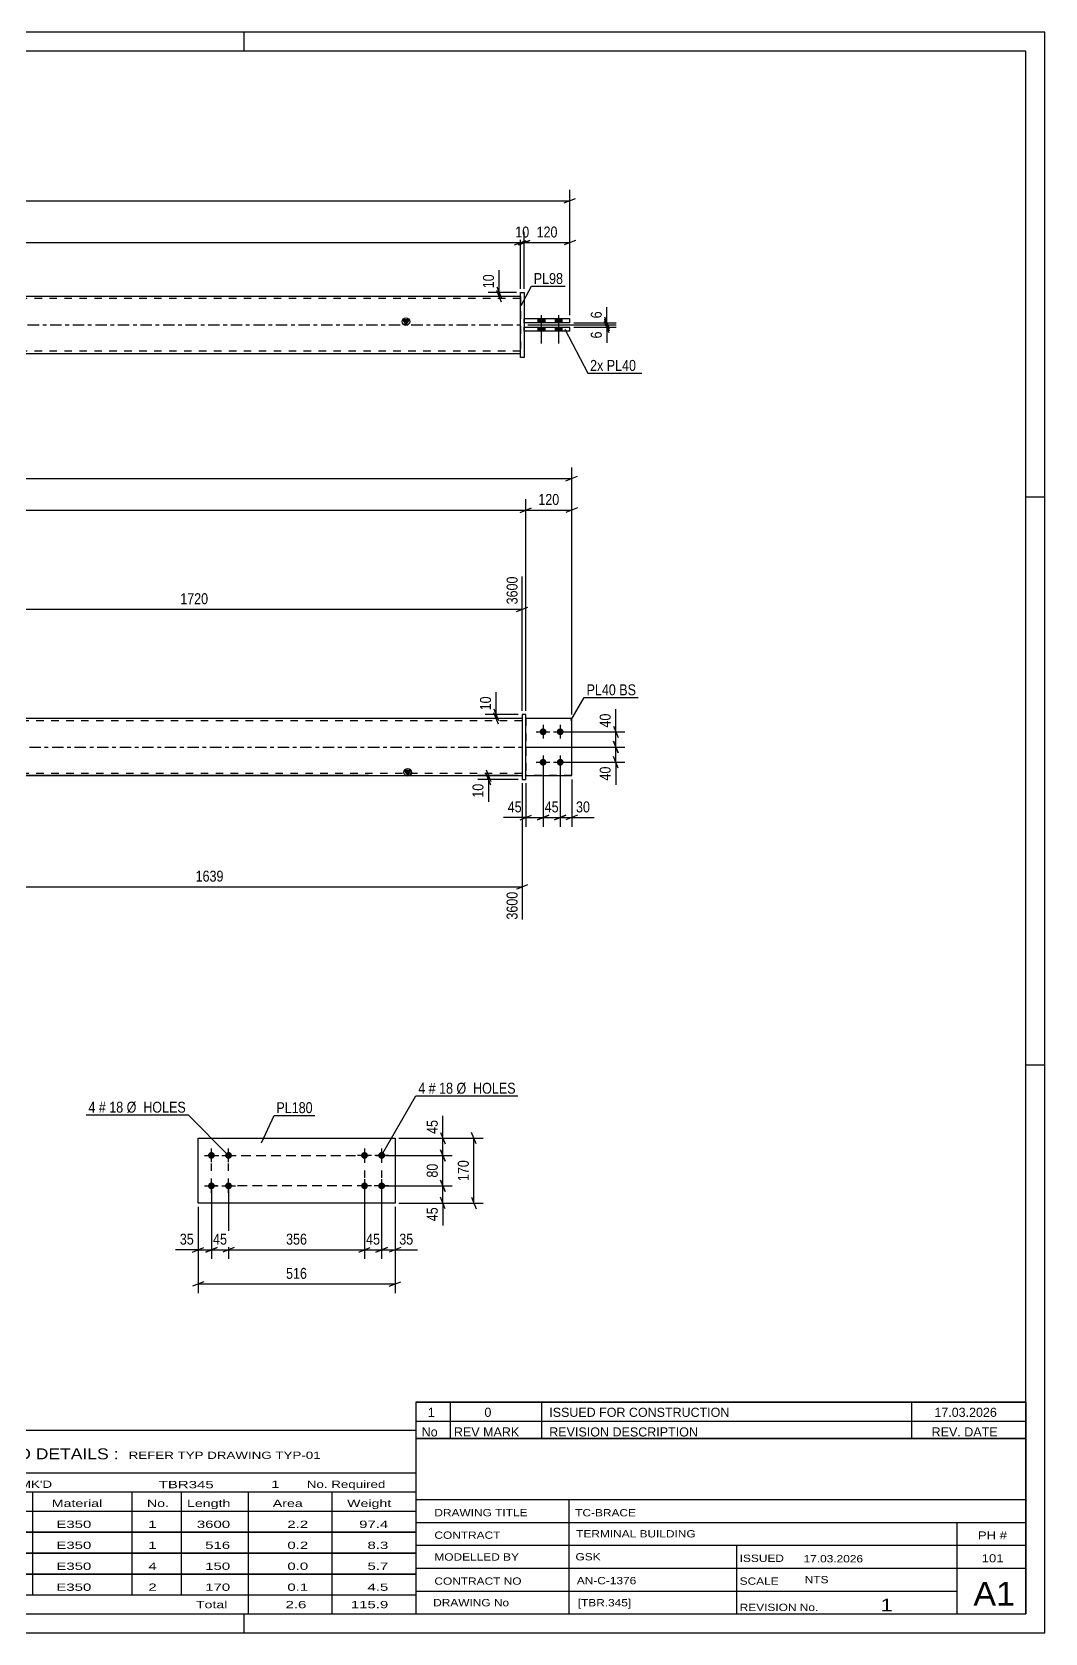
# Model space of a CAD drawing. Header units: millimetres. Extents: x 0 to 594, y 0 to 420.
# Drawn here: x 328.4 to 594, y 0 to 420 of the extents above; entities that cross this region are included whole.
import ezdxf

# ---------------------------------------------------------------- set-up
doc = ezdxf.new("R2010")
doc.units = ezdxf.units.MM
doc.linetypes.add('DXK_LINE_DOT2', pattern=[3.9198, 1.9599, -1.9599])
doc.linetypes.add('DXK_LINE_DOT3', pattern=[5.9187, 2.979, -0.9799, 0.9799, -0.9799])
doc.styles.add('Arial Narrow', font='ARIALN.TTF', dxfattribs={"height": 0.2})

# ---------------------------------------------------------------- blocks, each defined once
blk = doc.blocks.new('Unknown-580611975-1130')
at = {"color": 5, "linetype": 'Continuous'}
for p, q in [((594, 420), (0, 420)), ((384, 415), (384, 420)), ((594, 0), (594, 420)), ((589, 415), (5, 415)), ((589, 5), (589, 415)), ((594, 298), (589, 298)), ((594, 149), (589, 149)), ((5, 5), (589, 5)), ((384, 0), (384, 5)), ((0, 0), (594, 0))]:
    blk.add_line(p, q, dxfattribs=at)
blk = doc.blocks.new('Part-580611975-3546 - 3545')
at = {"color": 2, "linetype": 'Continuous'}
for p, q in [((371.9, 129.79), (423.55, 129.79)), ((371.9, 112.79), (371.9, 129.79)), ((423.55, 129.79), (423.55, 112.79)), ((423.55, 112.79), (371.9, 112.79))]:
    blk.add_line(p, q, dxfattribs=at)
blk = doc.blocks.new('Bolt-580611975-3547 - 3545')
at = {"linetype": 'Continuous'}
for points in [[(415.55, 124.39, -1), (415.55, 126.19, -1)], [(420.05, 124.39, -1), (420.05, 126.19, -1)], [(415.55, 116.39, -1), (415.55, 118.19, -1)], [(420.05, 116.39, -1), (420.05, 118.19, -1)]]:
    blk.add_hatch(color=1, dxfattribs=at).paths.add_polyline_path(points)
at = {"color": 1, "linetype": 'Continuous'}
for p, q in [((415.55, 127.09), (415.55, 123.49)), ((420.05, 127.09), (420.05, 123.49)), ((417.35, 125.29), (413.75, 125.29)), ((421.85, 125.29), (418.25, 125.29)), ((415.55, 119.09), (415.55, 115.49)), ((420.05, 119.09), (420.05, 115.49)), ((417.35, 117.29), (413.75, 117.29)), ((421.85, 117.29), (418.25, 117.29))]:
    blk.add_line(p, q, dxfattribs=at)
blk = doc.blocks.new('Bolt-580611975-3548 - 3545')
at = {"linetype": 'Continuous'}
for points in [[(375.4, 126.19, -1), (375.4, 124.39, -1)], [(379.9, 126.19, -1), (379.9, 124.39, -1)], [(375.4, 118.19, -1), (375.4, 116.39, -1)], [(379.9, 118.19, -1), (379.9, 116.39, -1)]]:
    blk.add_hatch(color=1, dxfattribs=at).paths.add_polyline_path(points)
at = {"color": 1, "linetype": 'Continuous'}
for p, q in [((375.4, 123.49), (375.4, 127.09)), ((379.9, 123.49), (379.9, 127.09)), ((373.6, 125.29), (377.2, 125.29)), ((378.1, 125.29), (381.7, 125.29)), ((375.4, 115.49), (375.4, 119.09)), ((379.9, 115.49), (379.9, 119.09)), ((373.6, 117.29), (377.2, 117.29)), ((378.1, 117.29), (381.7, 117.29))]:
    blk.add_line(p, q, dxfattribs=at)
blk = doc.blocks.new('Part-580611975-1695 - 1673')
at = {"color": 2, "linetype": 'Continuous'}
for p, q in [((469.88, 239.92), (457.88, 239.92)), ((469.88, 224.92), (469.88, 239.92)), ((457.88, 224.92), (469.88, 224.92))]:
    blk.add_line(p, q, dxfattribs=at)
at = {"color": 7, "linetype": 'DXK_LINE_DOT2'}
blk.add_line((457.88, 239.92), (457.88, 224.92), dxfattribs=at)
blk = doc.blocks.new('Part-580611975-1700 - 1673')
at = {"linetype": 'Continuous'}
blk.add_hatch(color=2, dxfattribs=at).paths.add_polyline_path([(426.88, 224.92), (426.08, 226.32), (427.68, 226.32)])
at = {"color": 2, "linetype": 'Continuous'}
for p, q in [((456.88, 239.92), (96.85, 239.92)), ((96.85, 224.92), (456.88, 224.92)), ((426.88, 224.92), (426.08, 226.32)), ((426.08, 226.32), (427.68, 226.32)), ((427.68, 226.32), (426.88, 224.92))]:
    blk.add_line(p, q, dxfattribs=at)
at = {"color": 7, "linetype": 'DXK_LINE_DOT2'}
for p, q in [((96.85, 239.92), (96.85, 224.92)), ((265.48, 239.92), (265.48, 239.32)), ((285.3, 239.92), (285.3, 239.32)), ((456.88, 239.92), (456.88, 224.92)), ((456.88, 239.32), (96.85, 239.32)), ((456.88, 225.52), (96.85, 225.52)), ((273.23, 224.92), (273.23, 225.52)), ((293.05, 224.92), (293.05, 225.52))]:
    blk.add_line(p, q, dxfattribs=at)
at = {"color": 7, "linetype": 'DXK_LINE_DOT3'}
blk.add_line((96.85, 232.42), (456.88, 232.42), dxfattribs=at)
at = {"color": 2, "linetype": 'Continuous'}
blk.add_circle((426.88, 225.82), 1, dxfattribs=at)
blk = doc.blocks.new('Part-580611975-1685 - 1673')
at = {"color": 2, "linetype": 'Continuous'}
for p, q in [((457.88, 240.92), (456.88, 240.92)), ((456.88, 240.92), (456.88, 223.92)), ((457.88, 223.92), (457.88, 240.92)), ((456.88, 223.92), (457.88, 223.92))]:
    blk.add_line(p, q, dxfattribs=at)
blk = doc.blocks.new('Part-580611975-1690 - 1673')
at = {"color": 7, "linetype": 'DXK_LINE_DOT2'}
for p, q in [((469.88, 239.92), (457.88, 239.92)), ((457.88, 224.92), (457.88, 239.92)), ((469.88, 224.92), (469.88, 239.92)), ((469.88, 224.92), (457.88, 224.92))]:
    blk.add_line(p, q, dxfattribs=at)
blk = doc.blocks.new('Bolt-580611975-1710 - 1673')
at = {"linetype": 'Continuous'}
for points in [[(462.38, 237.32, -1), (462.38, 235.52, -1)], [(466.88, 237.32, -1), (466.88, 235.52, -1)], [(462.38, 229.32, -1), (462.38, 227.52, -1)], [(466.88, 229.32, -1), (466.88, 227.52, -1)]]:
    blk.add_hatch(color=1, dxfattribs=at).paths.add_polyline_path(points)
at = {"color": 1, "linetype": 'Continuous'}
for p, q in [((460.58, 236.42), (464.18, 236.42)), ((462.38, 238.22), (462.38, 234.62)), ((465.08, 236.42), (468.68, 236.42)), ((466.88, 238.22), (466.88, 234.62)), ((460.58, 228.42), (464.18, 228.42)), ((462.38, 230.22), (462.38, 226.62)), ((465.08, 228.42), (468.68, 228.42)), ((466.88, 230.22), (466.88, 226.62))]:
    blk.add_line(p, q, dxfattribs=at)
blk = doc.blocks.new('Bolt-580611975-1371 - 1367')
at = {"linetype": 'Continuous'}
for points in [[(462.82, 344.75), (461.02, 344.75), (461.02, 343.75), (462.82, 343.75)], [(462.82, 344.75), (461.02, 344.75), (461.02, 343.75), (462.82, 343.75)], [(467.32, 344.75), (465.52, 344.75), (465.52, 343.75), (467.32, 343.75)], [(467.32, 344.75), (465.52, 344.75), (465.52, 343.75), (467.32, 343.75)], [(462.82, 342.55), (461.02, 342.55), (461.02, 341.55), (462.82, 341.55)], [(462.82, 342.55), (461.02, 342.55), (461.02, 341.55), (462.82, 341.55)], [(467.32, 342.55), (465.52, 342.55), (465.52, 341.55), (467.32, 341.55)], [(467.32, 342.55), (465.52, 342.55), (465.52, 341.55), (467.32, 341.55)]]:
    blk.add_hatch(color=1, dxfattribs=at).paths.add_polyline_path(points)
at = {"color": 1, "linetype": 'Continuous'}
for p, q in [((461.02, 344.75), (461.02, 343.75)), ((461.02, 344.75), (461.02, 343.75)), ((461.92, 345.75), (461.92, 338.25)), ((461.92, 345.75), (461.92, 338.25)), ((462.82, 344.75), (462.82, 343.75)), ((462.82, 344.75), (462.82, 343.75)), ((465.52, 344.75), (465.52, 343.75)), ((465.52, 344.75), (465.52, 343.75)), ((466.42, 345.75), (466.42, 338.25)), ((466.42, 345.75), (466.42, 338.25)), ((467.32, 344.75), (467.32, 343.75)), ((467.32, 344.75), (467.32, 343.75)), ((461.02, 342.55), (461.02, 341.55)), ((461.02, 342.55), (461.02, 341.55)), ((462.82, 342.55), (462.82, 341.55)), ((462.82, 342.55), (462.82, 341.55)), ((465.52, 342.55), (465.52, 341.55)), ((465.52, 342.55), (465.52, 341.55)), ((467.32, 342.55), (467.32, 341.55)), ((467.32, 342.55), (467.32, 341.55))]:
    blk.add_line(p, q, dxfattribs=at)
blk = doc.blocks.new('Part-580611975-1456 - 1367')
at = {"linetype": 'Continuous'}
blk.add_hatch(color=2, dxfattribs=at).paths.add_polyline_path([(426.42, 343.15), (425.62, 344.55), (427.22, 344.55)])
at = {"color": 2, "linetype": 'Continuous'}
for p, q in [((456.42, 350.65), (96.38, 350.65)), ((426.42, 343.15), (425.62, 344.55)), ((425.62, 344.55), (427.22, 344.55)), ((427.22, 344.55), (426.42, 343.15)), ((265.01, 343.85), (265.01, 343.75)), ((265.01, 343.85), (284.84, 343.85)), ((265.01, 342.45), (265.01, 342.55)), ((284.84, 342.45), (265.01, 342.45)), ((272.76, 343.75), (272.76, 343.85)), ((272.76, 342.45), (272.76, 342.55)), ((284.84, 343.85), (284.84, 342.45)), ((96.38, 335.65), (456.42, 335.65))]:
    blk.add_line(p, q, dxfattribs=at)
at = {"color": 7, "linetype": 'DXK_LINE_DOT2'}
for p, q in [((96.38, 350.65), (96.38, 335.65)), ((456.42, 350.05), (96.38, 350.05)), ((456.42, 350.65), (456.42, 335.65)), ((265.01, 343.75), (265.01, 342.45)), ((272.76, 343.85), (272.76, 342.55)), ((284.84, 343.85), (292.59, 343.85)), ((292.59, 342.45), (284.84, 342.45)), ((292.59, 343.85), (292.59, 342.45)), ((456.42, 336.25), (96.38, 336.25))]:
    blk.add_line(p, q, dxfattribs=at)
at = {"color": 7, "linetype": 'DXK_LINE_DOT3'}
blk.add_line((96.38, 343.15), (456.42, 343.15), dxfattribs=at)
at = {"color": 2, "linetype": 'Continuous'}
blk.add_circle((426.42, 344.05), 1, dxfattribs=at)
blk = doc.blocks.new('Part-580611975-1461 - 1367')
at = {"color": 2, "linetype": 'Continuous'}
for p, q in [((457.42, 342.55), (469.42, 342.55)), ((469.42, 341.55), (457.42, 341.55)), ((469.42, 341.55), (469.42, 342.55))]:
    blk.add_line(p, q, dxfattribs=at)
at = {"color": 7, "linetype": 'DXK_LINE_DOT2'}
blk.add_line((457.42, 341.55), (457.42, 342.55), dxfattribs=at)
blk = doc.blocks.new('Part-580611975-1433 - 1367')
at = {"color": 2, "linetype": 'Continuous'}
for p, q in [((456.42, 334.65), (456.42, 351.65)), ((456.42, 351.65), (457.42, 351.65)), ((457.42, 351.65), (457.42, 334.65)), ((457.42, 334.65), (456.42, 334.65))]:
    blk.add_line(p, q, dxfattribs=at)
blk = doc.blocks.new('Part-580611975-1466 - 1367')
at = {"color": 2, "linetype": 'Continuous'}
for p, q in [((469.42, 344.75), (457.42, 344.75)), ((469.42, 343.75), (469.42, 344.75)), ((469.42, 343.75), (457.42, 343.75))]:
    blk.add_line(p, q, dxfattribs=at)
at = {"color": 7, "linetype": 'DXK_LINE_DOT2'}
blk.add_line((457.42, 343.75), (457.42, 344.75), dxfattribs=at)
blk = doc.blocks.new('Rectangle-580611975-3718 - 3545')
at = {"color": 1, "linetype": 'DXK_LINE_DOT2'}
blk.add_lwpolyline([(375.4, 125.29), (420.05, 125.29), (420.05, 117.29), (375.4, 117.29), (375.4, 125.29)], close=True, dxfattribs=at)
blk = doc.blocks.new('Rectangle-580611975-3728 - 3545')
at = {"color": 1, "linetype": 'DXK_LINE_DOT2'}
blk.add_lwpolyline([(379.9, 125.29), (415.55, 125.29), (415.55, 117.29), (379.9, 117.29), (379.9, 125.29)], close=True, dxfattribs=at)
blk = doc.blocks.new('StraightDimension-580611975-3553 - 3545')
at = {"color": 7, "linetype": 'Continuous'}
for p, q in [((415.55, 116.29), (415.55, 98.14)), ((420.05, 116.29), (420.05, 98.14)), ((414.05, 99.94), (417.05, 101.14)), ((421.55, 101.14), (418.55, 99.94)), ((415.55, 100.54), (420.05, 100.54))]:
    blk.add_line(p, q, dxfattribs=at)
at = {"color": 0}
blk.add_wipeout([(420.23, 101.29), (420.23, 105.49), (415.37, 105.49), (415.37, 101.29)], dxfattribs=at)
at = {"color": 3, "style": 'Arial Narrow'}
blk.add_text('45', height=2.863, dxfattribs=at).set_placement((415.97, 101.89))
blk = doc.blocks.new('StraightDimension-580611975-3552 - 3545')
at = {"color": 7, "linetype": 'Continuous'}
for p, q in [((420.05, 116.29), (420.05, 98.14)), ((423.55, 111.79), (423.55, 98.14)), ((418.55, 99.94), (421.55, 101.14)), ((425.05, 101.14), (422.05, 99.94)), ((420.05, 100.54), (423.55, 100.54))]:
    blk.add_line(p, q, dxfattribs=at)
at = {"color": 0}
blk.add_wipeout([(428.93, 101.29), (428.93, 105.49), (424.07, 105.49), (424.07, 101.29)], dxfattribs=at)
at = {"color": 7, "linetype": 'Continuous'}
blk.add_line((423.55, 100.54), (429.46, 100.54), dxfattribs=at)
blk.add_line((423.55, 100.54), (429.46, 100.54), dxfattribs=at)
at = {"color": 3, "style": 'Arial Narrow'}
blk.add_text('35', height=2.863, dxfattribs=at).set_placement((424.67, 101.89))
blk = doc.blocks.new('StraightDimension-580611975-3554 - 3545')
at = {"color": 7, "linetype": 'Continuous'}
for p, q in [((379.9, 116.29), (379.9, 98.14)), ((415.55, 116.29), (415.55, 98.14)), ((381.4, 101.14), (378.4, 99.94)), ((414.05, 99.94), (417.05, 101.14)), ((379.9, 100.54), (415.55, 100.54))]:
    blk.add_line(p, q, dxfattribs=at)
at = {"color": 0}
blk.add_wipeout([(401.07, 101.29), (401.07, 105.49), (394.38, 105.49), (394.38, 101.29)], dxfattribs=at)
at = {"color": 3, "style": 'Arial Narrow'}
blk.add_text('356', height=2.863, dxfattribs=at).set_placement((394.98, 101.89))
blk = doc.blocks.new('StraightDimension-580611975-3694 - 3545')
at = {"color": 7, "linetype": 'Continuous'}
for p, q in [((435.5, 131.29), (436.7, 128.29)), ((424.55, 129.79), (438.5, 129.79)), ((436.7, 123.79), (435.5, 126.79)), ((436.1, 125.29), (436.1, 129.79)), ((421.05, 125.29), (438.5, 125.29))]:
    blk.add_line(p, q, dxfattribs=at)
at = {"color": 0}
blk.add_wipeout([(435.35, 135.17), (431.15, 135.17), (431.15, 130.32), (435.35, 130.32)], dxfattribs=at)
at = {"color": 7, "linetype": 'Continuous'}
blk.add_line((436.1, 129.79), (436.1, 135.7), dxfattribs=at)
blk.add_line((436.1, 129.79), (436.1, 135.7), dxfattribs=at)
at = {"color": 3, "style": 'Arial Narrow'}
blk.add_text('45', height=2.863, rotation=90.0002, dxfattribs=at).set_placement((434.75, 130.92))
blk = doc.blocks.new('StraightDimension-580611975-3555 - 3545')
at = {"color": 7, "linetype": 'Continuous'}
for p, q in [((375.4, 116.29), (375.4, 98.14)), ((379.9, 116.29), (379.9, 98.14)), ((373.9, 99.94), (376.9, 101.14)), ((381.4, 101.14), (378.4, 99.94)), ((375.4, 100.54), (379.9, 100.54))]:
    blk.add_line(p, q, dxfattribs=at)
at = {"color": 0}
blk.add_wipeout([(380.08, 101.29), (380.08, 105.49), (375.23, 105.49), (375.23, 101.29)], dxfattribs=at)
at = {"color": 3, "style": 'Arial Narrow'}
blk.add_text('45', height=2.863, dxfattribs=at).set_placement((375.83, 101.89))
blk = doc.blocks.new('StraightDimension-580611975-3556 - 3545')
at = {"color": 7, "linetype": 'Continuous'}
for p, q in [((375.4, 116.29), (375.4, 98.14)), ((371.9, 111.79), (371.9, 98.14)), ((370.4, 99.94), (373.4, 101.14)), ((376.9, 101.14), (373.9, 99.94)), ((371.9, 100.54), (375.4, 100.54))]:
    blk.add_line(p, q, dxfattribs=at)
at = {"color": 0}
blk.add_wipeout([(371.38, 101.29), (371.38, 105.49), (366.52, 105.49), (366.52, 101.29)], dxfattribs=at)
at = {"color": 7, "linetype": 'Continuous'}
blk.add_line((371.9, 100.54), (366, 100.54), dxfattribs=at)
blk.add_line((371.9, 100.54), (366, 100.54), dxfattribs=at)
at = {"color": 3, "style": 'Arial Narrow'}
blk.add_text('35', height=2.863, dxfattribs=at).set_placement((367.12, 101.89))
blk = doc.blocks.new('StraightDimension-580611975-3572 - 3545')
at = {"color": 7, "linetype": 'Continuous'}
for p, q in [((371.9, 111.79), (371.9, 89.16)), ((423.55, 111.79), (423.55, 89.16)), ((373.4, 92.16), (370.4, 90.96)), ((371.9, 91.56), (423.55, 91.56)), ((422.05, 90.96), (425.05, 92.16))]:
    blk.add_line(p, q, dxfattribs=at)
at = {"color": 0}
blk.add_wipeout([(401.07, 92.31), (401.07, 96.51), (394.38, 96.51), (394.38, 92.31)], dxfattribs=at)
at = {"color": 3, "style": 'Arial Narrow'}
blk.add_text('516', height=2.863, dxfattribs=at).set_placement((394.98, 92.91))
blk = doc.blocks.new('StraightDimension-580611975-3592 - 3545')
at = {"color": 7, "linetype": 'Continuous'}
for p, q in [((444.84, 128.29), (443.64, 131.29)), ((424.55, 129.79), (446.64, 129.79)), ((444.24, 112.79), (444.24, 129.79)), ((443.64, 114.29), (444.84, 111.29)), ((424.55, 112.79), (446.64, 112.79))]:
    blk.add_line(p, q, dxfattribs=at)
at = {"color": 0}
blk.add_wipeout([(443.49, 124.64), (439.29, 124.64), (439.29, 117.95), (443.49, 117.95)], dxfattribs=at)
at = {"color": 3, "style": 'Arial Narrow'}
blk.add_text('170', height=2.863, rotation=90.0002, dxfattribs=at).set_placement((442.89, 118.55))
blk = doc.blocks.new('StraightDimension-580611975-3695 - 3545')
at = {"color": 7, "linetype": 'Continuous'}
for p, q in [((435.5, 126.79), (436.7, 123.79)), ((421.05, 125.29), (438.5, 125.29)), ((436.1, 117.29), (436.1, 125.29)), ((436.7, 115.79), (435.5, 118.79)), ((421.05, 117.29), (438.5, 117.29))]:
    blk.add_line(p, q, dxfattribs=at)
at = {"color": 0}
blk.add_wipeout([(435.35, 123.72), (431.15, 123.72), (431.15, 118.87), (435.35, 118.87)], dxfattribs=at)
at = {"color": 3, "style": 'Arial Narrow'}
blk.add_text('80', height=2.863, rotation=90.0002, dxfattribs=at).set_placement((434.75, 119.47))
blk = doc.blocks.new('StraightDimension-580611975-3696 - 3545')
at = {"color": 7, "linetype": 'Continuous'}
for p, q in [((435.5, 118.79), (436.7, 115.79)), ((421.05, 117.29), (438.5, 117.29)), ((436.7, 111.29), (435.5, 114.29)), ((436.1, 112.79), (436.1, 117.29)), ((424.55, 112.79), (438.5, 112.79))]:
    blk.add_line(p, q, dxfattribs=at)
at = {"color": 0}
blk.add_wipeout([(435.35, 112.27), (431.15, 112.27), (431.15, 107.41), (435.35, 107.41)], dxfattribs=at)
at = {"color": 7, "linetype": 'Continuous'}
blk.add_line((436.1, 112.79), (436.1, 106.89), dxfattribs=at)
blk.add_line((436.1, 112.79), (436.1, 106.89), dxfattribs=at)
at = {"color": 3, "style": 'Arial Narrow'}
blk.add_text('45', height=2.863, rotation=90.0002, dxfattribs=at).set_placement((434.75, 108.01))
blk = doc.blocks.new('StraightDimension-580611975-1936 - 1673')
at = {"color": 7, "linetype": 'Continuous'}
for p, q in [((455.88, 224.92), (445.23, 224.92)), ((455.88, 223.92), (445.23, 223.92)), ((447.48, 226.42), (448.68, 223.42)), ((448.68, 222.42), (447.48, 225.42)), ((448.08, 223.92), (448.08, 224.92))]:
    blk.add_line(p, q, dxfattribs=at)
at = {"color": 0}
blk.add_wipeout([(447.33, 223.39), (443.13, 223.39), (443.13, 218.54), (447.33, 218.54)], dxfattribs=at)
at = {"color": 7, "linetype": 'Continuous'}
blk.add_line((448.08, 223.92), (448.08, 218.01), dxfattribs=at)
blk.add_line((448.08, 223.92), (448.08, 218.01), dxfattribs=at)
at = {"color": 3, "style": 'Arial Narrow'}
blk.add_text('10', height=2.863, rotation=90.0002, dxfattribs=at).set_placement((446.73, 219.14))
blk = doc.blocks.new('StraightDimension-580611975-1955 - 1673')
at = {"color": 7, "linetype": 'Continuous'}
for p, q in [((462.38, 227.42), (462.38, 211.53)), ((466.88, 227.42), (466.88, 211.53)), ((460.88, 213.33), (463.88, 214.53)), ((468.38, 214.53), (465.38, 213.33)), ((462.38, 213.93), (466.88, 213.93))]:
    blk.add_line(p, q, dxfattribs=at)
at = {"color": 0}
blk.add_wipeout([(467.06, 214.68), (467.06, 218.88), (462.2, 218.88), (462.2, 214.68)], dxfattribs=at)
at = {"color": 3, "style": 'Arial Narrow'}
blk.add_text('45', height=2.863, dxfattribs=at).set_placement((462.8, 215.28))
blk = doc.blocks.new('StraightDimension-580611975-2017 - 1673')
at = {"color": 7, "linetype": 'Continuous'}
for p, q in [((457.88, 232.42), (483.84, 232.42)), ((480.84, 233.92), (482.04, 230.92)), ((481.44, 228.42), (481.44, 232.42)), ((467.88, 228.42), (483.84, 228.42)), ((482.04, 226.92), (480.84, 229.92))]:
    blk.add_line(p, q, dxfattribs=at)
at = {"color": 0}
blk.add_wipeout([(480.69, 227.89), (476.49, 227.89), (476.49, 223.04), (480.69, 223.04)], dxfattribs=at)
at = {"color": 7, "linetype": 'Continuous'}
blk.add_line((481.44, 228.42), (481.44, 222.51), dxfattribs=at)
blk.add_line((481.44, 228.42), (481.44, 222.51), dxfattribs=at)
at = {"color": 3, "style": 'Arial Narrow'}
blk.add_text('40', height=2.863, rotation=90.0002, dxfattribs=at).set_placement((480.09, 223.64))
blk = doc.blocks.new('StraightDimension-580611975-2031 - 1673')
at = {"color": 7, "linetype": 'Continuous'}
for p, q in [((455.88, 240.92), (447.21, 240.92)), ((455.88, 239.92), (447.21, 239.92)), ((449.46, 242.42), (450.66, 239.42)), ((450.66, 238.42), (449.46, 241.42)), ((450.06, 239.92), (450.06, 240.92))]:
    blk.add_line(p, q, dxfattribs=at)
at = {"color": 0}
blk.add_wipeout([(449.31, 246.3), (445.11, 246.3), (445.11, 241.44), (449.31, 241.44)], dxfattribs=at)
at = {"color": 7, "linetype": 'Continuous'}
blk.add_line((450.06, 240.92), (450.06, 246.82), dxfattribs=at)
blk.add_line((450.06, 240.92), (450.06, 246.82), dxfattribs=at)
at = {"color": 3, "style": 'Arial Narrow'}
blk.add_text('10', height=2.863, rotation=90.0002, dxfattribs=at).set_placement((448.71, 242.04))
blk = doc.blocks.new('StraightDimension-580611975-1760 - 1673')
at = {"color": 7, "linetype": 'Continuous'}
for p, q in [((284.88, 240.92), (284.88, 281.66)), ((456.88, 241.92), (456.88, 277.16)), ((286.38, 269.15), (283.38, 267.95)), ((455.38, 267.95), (458.38, 269.15)), ((284.88, 268.55), (456.88, 268.55))]:
    blk.add_line(p, q, dxfattribs=at)
at = {"color": 0, "linetype": 'Continuous'}
blk.add_wipeout([(456.28, 277.76), (452.08, 277.76), (452.08, 269.25), (456.28, 269.25)], dxfattribs=at)
at = {"color": 0}
blk.add_wipeout([(375.14, 269.3), (375.14, 273.5), (366.63, 273.5), (366.63, 269.3)], dxfattribs=at)
at = {"color": 3, "linetype": 'Continuous', "style": 'Arial Narrow'}
blk.add_text('3600', height=2.863, rotation=90.0002, dxfattribs=at).set_placement((455.68, 269.85))
at = {"color": 3, "style": 'Arial Narrow'}
blk.add_text('1720', height=2.863, dxfattribs=at).set_placement((367.23, 269.9))
blk = doc.blocks.new('StraightDimension-580611975-2050 - 1673')
at = {"color": 7, "linetype": 'Continuous'}
for p, q in [((97.35, 295.19), (94.35, 293.99)), ((95.85, 241.92), (95.85, 297.44)), ((95.85, 294.59), (457.88, 294.59)), ((456.38, 293.99), (459.38, 295.19)), ((457.88, 241.92), (457.88, 297.44))]:
    blk.add_line(p, q, dxfattribs=at)
at = {"color": 0}
blk.add_wipeout([(281.12, 295.34), (281.12, 299.54), (272.61, 299.54), (272.61, 295.34)], dxfattribs=at)
at = {"color": 3, "style": 'Arial Narrow'}
blk.add_text('3620', height=2.863, dxfattribs=at).set_placement((273.21, 295.94))
blk = doc.blocks.new('StraightDimension-580611975-2040 - 1673')
at = {"color": 7, "linetype": 'Continuous'}
for p, q in [((456.38, 293.99), (459.38, 295.19)), ((457.88, 241.92), (457.88, 297.44)), ((457.88, 294.59), (469.88, 294.59)), ((471.38, 295.19), (468.38, 293.99)), ((469.88, 240.92), (469.88, 297.44))]:
    blk.add_line(p, q, dxfattribs=at)
at = {"color": 0}
blk.add_wipeout([(467.23, 295.34), (467.23, 299.54), (460.54, 299.54), (460.54, 295.34)], dxfattribs=at)
at = {"color": 3, "style": 'Arial Narrow'}
blk.add_text('120', height=2.863, dxfattribs=at).set_placement((461.14, 295.94))
blk = doc.blocks.new('StraightDimension-580611975-1945 - 1673')
at = {"color": 7, "linetype": 'Continuous'}
for p, q in [((462.38, 227.42), (462.38, 211.53)), ((457.88, 222.92), (457.88, 211.53)), ((456.38, 213.33), (459.38, 214.53)), ((463.88, 214.53), (460.88, 213.33)), ((457.88, 213.93), (462.38, 213.93))]:
    blk.add_line(p, q, dxfattribs=at)
at = {"color": 0}
blk.add_wipeout([(457.36, 214.68), (457.36, 218.88), (452.5, 218.88), (452.5, 214.68)], dxfattribs=at)
at = {"color": 7, "linetype": 'Continuous'}
blk.add_line((457.88, 213.93), (451.98, 213.93), dxfattribs=at)
blk.add_line((457.88, 213.93), (451.98, 213.93), dxfattribs=at)
at = {"color": 3, "style": 'Arial Narrow'}
blk.add_text('45', height=2.863, dxfattribs=at).set_placement((453.1, 215.28))
blk = doc.blocks.new('StraightDimension-580611975-1746 - 1673')
at = {"color": 7, "linetype": 'Continuous'}
for p, q in [((85.35, 303.49), (82.35, 302.29)), ((83.85, 240.92), (83.85, 305.74)), ((83.85, 302.89), (469.88, 302.89)), ((468.38, 302.29), (471.38, 303.49)), ((469.88, 240.92), (469.88, 305.74))]:
    blk.add_line(p, q, dxfattribs=at)
at = {"color": 0}
blk.add_wipeout([(281.12, 303.64), (281.12, 307.84), (272.61, 307.84), (272.61, 303.64)], dxfattribs=at)
at = {"color": 3, "style": 'Arial Narrow'}
blk.add_text('3860', height=2.863, dxfattribs=at).set_placement((273.21, 304.24))
blk = doc.blocks.new('StraightDimension-580611975-1838 - 1673')
at = {"color": 7, "linetype": 'Continuous'}
for p, q in [((292.95, 223.92), (292.95, 187.15)), ((456.88, 222.92), (456.88, 187.15)), ((294.45, 196.37), (291.45, 195.17)), ((292.95, 195.77), (456.88, 195.77)), ((455.38, 195.17), (458.38, 196.37))]:
    blk.add_line(p, q, dxfattribs=at)
at = {"color": 0}
blk.add_wipeout([(379.17, 196.52), (379.17, 200.72), (370.66, 200.72), (370.66, 196.52)], dxfattribs=at)
at = {"color": 0, "linetype": 'Continuous'}
blk.add_wipeout([(456.28, 195.07), (452.08, 195.07), (452.08, 186.55), (456.28, 186.55)], dxfattribs=at)
at = {"color": 3, "style": 'Arial Narrow'}
blk.add_text('1639', height=2.863, dxfattribs=at).set_placement((371.26, 197.12))
at = {"color": 3, "linetype": 'Continuous', "style": 'Arial Narrow'}
blk.add_text('3600', height=2.863, rotation=90.0002, dxfattribs=at).set_placement((455.68, 187.15))
blk = doc.blocks.new('StraightDimension-580611975-1965 - 1673')
at = {"color": 7, "linetype": 'Continuous'}
for p, q in [((466.88, 227.42), (466.88, 211.53)), ((469.88, 223.92), (469.88, 211.53)), ((465.38, 213.33), (468.38, 214.53)), ((471.38, 214.53), (468.38, 213.33)), ((466.88, 213.93), (469.88, 213.93))]:
    blk.add_line(p, q, dxfattribs=at)
at = {"color": 0}
blk.add_wipeout([(475.26, 214.68), (475.26, 218.88), (470.41, 218.88), (470.41, 214.68)], dxfattribs=at)
at = {"color": 7, "linetype": 'Continuous'}
blk.add_line((469.88, 213.93), (475.79, 213.93), dxfattribs=at)
blk.add_line((469.88, 213.93), (475.79, 213.93), dxfattribs=at)
at = {"color": 3, "style": 'Arial Narrow'}
blk.add_text('30', height=2.863, dxfattribs=at).set_placement((471.01, 215.28))
blk = doc.blocks.new('StraightDimension-580611975-1993 - 1673')
at = {"color": 7, "linetype": 'Continuous'}
for p, q in [((416.6, 224.92), (304.48, 224.92)), ((306.73, 226.42), (307.93, 223.42)), ((307.33, 214.65), (307.33, 224.92)), ((294.36, 214.65), (309.73, 214.65)), ((307.93, 213.15), (306.73, 216.15))]:
    blk.add_line(p, q, dxfattribs=at)
at = {"color": 0}
blk.add_wipeout([(306.58, 223.13), (302.38, 223.13), (302.38, 216.44), (306.58, 216.44)], dxfattribs=at)
at = {"color": 3, "style": 'Arial Narrow'}
blk.add_text('103', height=2.863, rotation=90.0002, dxfattribs=at).set_placement((305.98, 217.04))
blk = doc.blocks.new('StraightDimension-580611975-2004 - 1673')
at = {"color": 7, "linetype": 'Continuous'}
for p, q in [((467.88, 236.42), (483.84, 236.42)), ((480.84, 237.92), (482.04, 234.92)), ((481.44, 232.42), (481.44, 236.42)), ((457.88, 232.42), (483.84, 232.42)), ((482.04, 230.92), (480.84, 233.92))]:
    blk.add_line(p, q, dxfattribs=at)
at = {"color": 0}
blk.add_wipeout([(480.69, 241.8), (476.49, 241.8), (476.49, 236.94), (480.69, 236.94)], dxfattribs=at)
at = {"color": 7, "linetype": 'Continuous'}
blk.add_line((481.44, 236.42), (481.44, 242.32), dxfattribs=at)
blk.add_line((481.44, 236.42), (481.44, 242.32), dxfattribs=at)
at = {"color": 3, "style": 'Arial Narrow'}
blk.add_text('40', height=2.863, rotation=90.0002, dxfattribs=at).set_placement((480.09, 237.54))
blk = doc.blocks.new('StraightDimension-580611975-1545 - 1367')
at = {"color": 7, "linetype": 'Continuous'}
for p, q in [((83.38, 345.75), (83.38, 378.6)), ((469.42, 345.75), (469.42, 378.6)), ((84.88, 376.35), (81.88, 375.15)), ((83.38, 375.75), (469.42, 375.75)), ((467.92, 375.15), (470.92, 376.35))]:
    blk.add_line(p, q, dxfattribs=at)
at = {"color": 0}
blk.add_wipeout([(280.66, 376.5), (280.66, 380.7), (272.14, 380.7), (272.14, 376.5)], dxfattribs=at)
at = {"color": 3, "style": 'Arial Narrow'}
blk.add_text('3860', height=2.863, dxfattribs=at).set_placement((272.74, 377.1))
blk = doc.blocks.new('StraightDimension-580611975-1576 - 1367')
at = {"color": 7, "linetype": 'Continuous'}
for p, q in [((96.38, 352.65), (96.38, 367.6)), ((456.42, 352.65), (456.42, 367.6)), ((97.88, 365.35), (94.88, 364.15)), ((96.38, 364.75), (456.42, 364.75)), ((454.92, 364.15), (457.92, 365.35))]:
    blk.add_line(p, q, dxfattribs=at)
at = {"color": 0}
blk.add_wipeout([(280.66, 365.5), (280.66, 369.7), (272.14, 369.7), (272.14, 365.5)], dxfattribs=at)
at = {"color": 3, "style": 'Arial Narrow'}
blk.add_text('3600', height=2.863, dxfattribs=at).set_placement((272.74, 366.1))
blk = doc.blocks.new('StraightDimension-580611975-1586 - 1367')
at = {"color": 7, "linetype": 'Continuous'}
for p, q in [((456.42, 352.65), (456.42, 367.6)), ((457.42, 352.65), (457.42, 367.6)), ((454.92, 364.15), (457.92, 365.35)), ((458.92, 365.35), (455.92, 364.15)), ((456.42, 364.75), (457.42, 364.75))]:
    blk.add_line(p, q, dxfattribs=at)
at = {"color": 0}
blk.add_wipeout([(459.35, 365.5), (459.35, 369.7), (454.49, 369.7), (454.49, 365.5)], dxfattribs=at)
at = {"color": 3, "style": 'Arial Narrow'}
blk.add_text('10', height=2.863, dxfattribs=at).set_placement((455.09, 366.1))
blk = doc.blocks.new('StraightDimension-580611975-1596 - 1367')
at = {"color": 7, "linetype": 'Continuous'}
for p, q in [((457.42, 352.65), (457.42, 367.6)), ((469.42, 345.75), (469.42, 367.6)), ((455.92, 364.15), (458.92, 365.35)), ((457.42, 364.75), (469.42, 364.75)), ((470.92, 365.35), (467.92, 364.15))]:
    blk.add_line(p, q, dxfattribs=at)
at = {"color": 0}
blk.add_wipeout([(466.76, 365.5), (466.76, 369.7), (460.08, 369.7), (460.08, 365.5)], dxfattribs=at)
at = {"color": 3, "style": 'Arial Narrow'}
blk.add_text('120', height=2.863, dxfattribs=at).set_placement((460.68, 366.1))
blk = doc.blocks.new('StraightDimension-580611975-1607 - 1367')
at = {"color": 7, "linetype": 'Continuous'}
for p, q in [((450.24, 353.15), (451.44, 350.15)), ((455.42, 351.65), (447.99, 351.65)), ((455.42, 350.65), (447.99, 350.65)), ((451.44, 349.15), (450.24, 352.15)), ((450.84, 350.65), (450.84, 351.65))]:
    blk.add_line(p, q, dxfattribs=at)
at = {"color": 0}
blk.add_wipeout([(450.09, 357.04), (445.89, 357.04), (445.89, 352.18), (450.09, 352.18)], dxfattribs=at)
at = {"color": 7, "linetype": 'Continuous'}
blk.add_line((450.84, 351.65), (450.84, 357.56), dxfattribs=at)
blk.add_line((450.84, 351.65), (450.84, 357.56), dxfattribs=at)
at = {"color": 3, "style": 'Arial Narrow'}
blk.add_text('10', height=2.863, rotation=90.0002, dxfattribs=at).set_placement((449.49, 352.78))
blk = doc.blocks.new('StraightDimension-580611975-1618 - 1367')
at = {"color": 7, "linetype": 'Continuous'}
for p, q in [((478.51, 344.65), (479.71, 341.65)), ((458.42, 343.15), (481.51, 343.15)), ((470.42, 342.55), (481.51, 342.55)), ((479.71, 341.05), (478.51, 344.05)), ((479.11, 342.55), (479.11, 343.15))]:
    blk.add_line(p, q, dxfattribs=at)
at = {"color": 0}
blk.add_wipeout([(478.36, 342.03), (474.16, 342.03), (474.16, 339), (478.36, 339)], dxfattribs=at)
at = {"color": 7, "linetype": 'Continuous'}
blk.add_line((479.11, 342.55), (479.11, 338.48), dxfattribs=at)
blk.add_line((479.11, 342.55), (479.11, 338.48), dxfattribs=at)
at = {"color": 3, "style": 'Arial Narrow'}
blk.add_text('6', height=2.86, rotation=90.0002, dxfattribs=at).set_placement((477.76, 339.6))
blk = doc.blocks.new('StraightDimension-580611975-1627 - 1367')
at = {"color": 7, "linetype": 'Continuous'}
for p, q in [((478.51, 345.25), (479.71, 342.25)), ((479.71, 341.65), (478.51, 344.65)), ((458.42, 343.15), (481.51, 343.15)), ((470.42, 343.75), (481.51, 343.75)), ((479.11, 343.15), (479.11, 343.75))]:
    blk.add_line(p, q, dxfattribs=at)
at = {"color": 0}
blk.add_wipeout([(478.36, 347.31), (474.16, 347.31), (474.16, 344.28), (478.36, 344.28)], dxfattribs=at)
at = {"color": 7, "linetype": 'Continuous'}
blk.add_line((479.11, 343.75), (479.11, 347.83), dxfattribs=at)
blk.add_line((479.11, 343.75), (479.11, 347.83), dxfattribs=at)
at = {"color": 3, "style": 'Arial Narrow'}
blk.add_text('6', height=2.86, rotation=90.0002, dxfattribs=at).set_placement((477.76, 344.88))
blk = doc.blocks.new('Unknown-580611975-4506')
at = {"color": 7, "linetype": 'Continuous'}
for p, q in [((429, 51.05), (429, 5)), ((429, 51.05), (589, 51.05)), ((589, 51), (589, 5)), ((429, 35), (589, 35)), ((469.14, 35), (469.14, 5)), ((429, 29), (589, 29)), ((571, 5.05), (571, 29.05)), ((429, 23), (589, 23)), ((513.14, 23), (513.14, 5)), ((429, 17), (589, 17)), ((429, 11), (571, 11)), ((429, 5), (589, 5))]:
    blk.add_line(p, q, dxfattribs=at)
at = {"color": 7, "style": 'Arial Narrow'}
for s, height, width, p in [('DRAWING TITLE', 1.9089, 1.425378, (433.88, 30.61)), ('TC-BRACE', 1.909, 1.425378, (470.81, 30.59)), ('CONTRACT', 1.909, 1.425378, (433.88, 24.71)), ('TERMINAL BUILDING', 1.9089, 1.425378, (471.06, 25.07)), ('MODELLED BY', 1.9089, 1.425378, (433.88, 18.98)), ('GSK', 1.909, 1.425378, (470.88, 19.04)), ('ISSUED', 1.909, 1.425378, (513.94, 18.64)), ('17.03.2026', 1.909, 1.425378, (530.69, 18.52)), ('CONTRACT NO', 1.9089, 1.425378, (433.88, 12.66)), ('AN-C-1376', 1.909, 1.425378, (471.23, 12.78)), ('SCALE', 1.909, 1.425378, (513.94, 12.65)), ('A1', 6.204, 1.25, (575.24, 7.2)), ('DRAWING No', 1.909, 1.425378, (433.56, 7)), ('[TBR.345]', 1.909, 1.425378, (471.46, 6.99)), ('1', 3.34, 1.5, (550.91, 5.68)), ('REVISION No.', 1.9089, 1.425378, (513.94, 5.77))]:
    blk.add_text(s, height=height, dxfattribs=dict(at, width=width)).set_placement(p)
at = {"color": 7, "linetype": 'Continuous', "style": 'Arial Narrow'}
for s, height, width, p in [('PH #', 2.1, 1.42538, (576.4, 24.55)), ('101', 2.1, 1.42538, (577.41, 18.55)), ('NTS', 1.909, 1.425378, (531, 13.05))]:
    blk.add_text(s, height=height, dxfattribs=dict(at, width=width)).set_placement(p)
blk = doc.blocks.new('Unknown-580611975-4507')
at = {"color": 7, "linetype": 'Continuous'}
for p, q in [((429, 60.55), (589, 60.55)), ((589, 60.55), (429, 60.55)), ((429, 60.55), (429, 55.55)), ((438, 60.55), (438, 55.55)), ((462, 60.55), (462, 55.55)), ((559, 60.55), (559, 55.55)), ((589, 60.55), (589, 55.55)), ((429, 55.55), (589, 55.55)), ((429, 55.55), (429, 51.05)), ((429, 55.55), (589, 55.55)), ((438, 55.55), (438, 51.05)), ((462, 55.55), (462, 51.05)), ((559, 55.55), (559, 51.05)), ((589, 55.55), (589, 51.05)), ((589, 51.05), (429, 51.05))]:
    blk.add_line(p, q, dxfattribs=at)
at = {"color": 7, "linetype": 'Continuous', "style": 'Arial Narrow'}
for s, height, width, p in [('1', 2.39, 1.196471, (432.16, 56.7)), ('0', 2.39, 1.196471, (447, 56.7)), ('ISSUED FOR CONSTRUCTION', 2.3861, 1.196471, (464, 56.7)), ('17.03.2026', 2.386, 1.196471, (565, 56.7)), ('No', 2.386, 1.2, (430.54, 51.55)), ('REV MARK', 2.386, 1.2, (439, 51.55)), ('REVISION DESCRIPTION', 2.3861, 1.2, (464, 51.55)), ('REV. DATE', 2.386, 1.2, (564.28, 51.55))]:
    blk.add_text(s, height=height, dxfattribs=dict(at, width=width)).set_placement(p)
blk = doc.blocks.new('Unknown-580611975-4508')
at = {"color": 7, "linetype": 'Continuous'}
for p, q in [((269, 53.25), (429, 53.25)), ((269, 42), (269, 53.25)), ((429, 53.25), (429, 42)), ((269, 42), (429, 42)), ((269, 42), (269, 37)), ((429, 42), (429, 37)), ((269, 37), (429, 37)), ((269, 37), (269, 32)), ((293, 37), (293, 32)), ((328.5, 37), (328.5, 32)), ((354.5, 37), (354.5, 32)), ((367.5, 37), (367.5, 32)), ((385, 37), (385, 32)), ((407, 37), (407, 32)), ((429, 37), (429, 32)), ((269, 32), (429, 32)), ((269, 31.95), (269, 26.55)), ((269, 31.95), (429, 31.95)), ((293, 32), (293, 26.5)), ((328.5, 32), (328.5, 26.5)), ((354.5, 32), (354.5, 26.5)), ((367.5, 32), (367.5, 26.5)), ((385, 32), (385, 26.5)), ((407, 32), (407, 26.5)), ((429, 31.95), (429, 26.55)), ((269, 26.55), (429, 26.55)), ((269, 26.45), (269, 21.05)), ((269, 26.45), (429, 26.45)), ((293, 26.5), (293, 21)), ((328.5, 26.5), (328.5, 21)), ((354.5, 26.5), (354.5, 21)), ((367.5, 26.5), (367.5, 21)), ((385, 26.5), (385, 21)), ((407, 26.5), (407, 21)), ((429, 26.45), (429, 21.05)), ((269, 21.05), (429, 21.05)), ((293, 21), (293, 15.5)), ((328.5, 21), (328.5, 15.5)), ((354.5, 21), (354.5, 15.5)), ((367.5, 21), (367.5, 15.5)), ((385, 21), (385, 15.5)), ((407, 21), (407, 15.5)), ((269, 20.95), (269, 15.55)), ((269, 20.95), (429, 20.95)), ((429, 20.95), (429, 15.55)), ((269, 15.55), (429, 15.55)), ((269, 15.45), (269, 10.05)), ((269, 15.45), (429, 15.45)), ((293, 15.5), (293, 10)), ((328.5, 15.5), (328.5, 10)), ((354.5, 15.5), (354.5, 10)), ((367.5, 15.5), (367.5, 10)), ((385, 15.5), (385, 10)), ((407, 15.5), (407, 10)), ((429, 15.45), (429, 10.05)), ((269, 10.05), (429, 10.05)), ((269, 10), (429, 10)), ((269, 10), (269, 5)), ((385, 10), (385, 5)), ((407, 10), (407, 5)), ((429, 10), (429, 5)), ((269, 5), (429, 5))]:
    blk.add_line(p, q, dxfattribs=at)
at = {"color": 7, "style": 'Arial Narrow'}
for s, height, width, p in [('GENERAL NOTES & WELD DETAILS :', 2.8633, 1.4, (270.15, 45.56)), ('REFER TYP DRAWING TYP-01', 1.9089, 1.6, (353.7, 45.66)), ("MATERIAL LIST FOR ASSEMBLY MK'D", 1.9089, 1.6, (270.15, 38.06)), ('TBR345', 1.909, 1.794707, (361.59, 37.97)), ('1', 1.91, 1.794707, (391.08, 38.06)), ('No. Required', 1.9089, 1.6, (400.41, 38.06)), ('Mark', 1.909, 1.7, (270.34, 33)), ('Profile', 1.909, 1.7, (303.41, 33)), ('Material', 1.909, 1.7, (333.54, 33.06)), ('No.', 1.909, 1.7, (358.5, 33.06)), ('Length', 1.909, 1.7, (369, 33.06)), ('Area', 1.909, 1.7, (391.5, 33.06)), ('Weight', 1.909, 1.7, (411, 33.06))]:
    blk.add_text(s, height=height, dxfattribs=dict(at, width=width)).set_placement(p)
at = {"color": 7, "linetype": 'Continuous', "style": 'Arial Narrow'}
for s, height, width, p in [('TBR345', 1.909, 1.794707, (270.5, 27.56)), ('SHS150*6', 1.909, 1.794707, (295, 27.56)), ('E350', 1.909, 1.794707, (334.74, 27.56)), ('1', 1.91, 1.794707, (358.86, 27.56)), ('3600', 1.909, 1.794707, (371.58, 27.56)), ('2.2', 1.909, 1.794707, (395.32, 27.56)), ('97.4', 1.909, 1.794707, (414.14, 27.56)), ('PL180', 1.909, 1.794707, (270.5, 22.06)), ('PL12*170', 1.909, 1.794707, (295, 22.06)), ('E350', 1.909, 1.794707, (334.74, 22.06)), ('1', 1.91, 1.794707, (358.86, 22.06)), ('516', 1.909, 1.794707, (373.77, 22.06)), ('0.2', 1.909, 1.794707, (395.32, 22.06)), ('8.3', 1.909, 1.794707, (416.33, 22.06)), ('PL40', 1.909, 1.794707, (270.5, 16.56)), ('PL10*120', 1.909, 1.794707, (295, 16.56)), ('E350', 1.909, 1.794707, (334.74, 16.56)), ('4', 1.91, 1.794707, (358.86, 16.56)), ('150', 1.909, 1.794707, (373.77, 16.56)), ('0.0', 1.909, 1.794707, (395.32, 16.56)), ('5.7', 1.909, 1.794707, (416.33, 16.56)), ('PL98', 1.909, 1.794707, (270.5, 11.06)), ('PL10*170', 1.909, 1.794707, (295, 11.06)), ('E350', 1.909, 1.794707, (334.74, 11.06)), ('2', 1.91, 1.794707, (358.86, 11.06)), ('170', 1.909, 1.794707, (373.77, 11.06)), ('0.1', 1.909, 1.794707, (395.32, 11.06)), ('4.5', 1.909, 1.794707, (416.33, 11.06)), ('Total', 1.909, 1.7, (371.33, 6.5)), ('2.6', 1.909, 1.794707, (394.83, 6.5)), ('115.9', 1.909, 1.794707, (411.96, 6.5))]:
    blk.add_text(s, height=height, dxfattribs=dict(at, width=width)).set_placement(p)
blk = doc.blocks.new('Mark-580611975-3599 - 3545')
at = {"color": 0}
blk.add_wipeout([(344.98, 136.5), (344.98, 139.5), (343.16, 139.5), (343.16, 136.5)], dxfattribs=at)
blk.add_wipeout([(344.98, 136.5), (344.98, 139.5), (343.16, 139.5), (343.16, 136.5)], dxfattribs=at)
blk.add_wipeout([(347.71, 136.5), (347.71, 139.5), (345.88, 139.5), (345.88, 136.5)], dxfattribs=at)
blk.add_wipeout([(347.71, 136.5), (347.71, 139.5), (345.88, 139.5), (345.88, 136.5)], dxfattribs=at)
at = {"color": 3, "style": 'Arial Narrow'}
blk.add_text('4', height=2.86, dxfattribs=at).set_placement((343.16, 136.5))
at = {"color": 0}
blk.add_wipeout([(352.27, 136.5), (352.27, 139.5), (348.61, 139.5), (348.61, 136.5)], dxfattribs=at)
blk.add_wipeout([(352.27, 136.5), (352.27, 139.5), (348.61, 139.5), (348.61, 136.5)], dxfattribs=at)
at = {"color": 3, "style": 'Arial Narrow'}
blk.add_text('#', height=2.86, dxfattribs=at).set_placement((345.88, 136.5))
at = {"color": 0}
blk.add_wipeout([(368.7, 136.5), (368.7, 139.5), (353.17, 139.5), (353.17, 136.5)], dxfattribs=at)
blk.add_wipeout([(368.7, 136.5), (368.7, 139.5), (353.17, 139.5), (353.17, 136.5)], dxfattribs=at)
at = {"color": 7, "linetype": 'Continuous'}
for p in [(342.56, 135.9), (379.9, 125.29)]:
    blk.add_line(p, (369.3, 135.9), dxfattribs=at)
at = {"color": 3, "style": 'Arial Narrow'}
for s, p in [('18', (348.61, 136.5)), ('Ø  HOLES', (353.17, 136.5))]:
    blk.add_text(s, height=2.863, dxfattribs=at).set_placement(p)
blk = doc.blocks.new('Mark-580611975-3598 - 3545')
at = {"color": 0}
blk.add_wipeout([(431.48, 141.48), (431.48, 144.48), (429.65, 144.48), (429.65, 141.48)], dxfattribs=at)
blk.add_wipeout([(431.48, 141.48), (431.48, 144.48), (429.65, 144.48), (429.65, 141.48)], dxfattribs=at)
at = {"color": 7, "linetype": 'Continuous'}
blk.add_line((420.05, 125.29), (429.05, 140.88), dxfattribs=at)
at = {"color": 0}
blk.add_wipeout([(434.21, 141.48), (434.21, 144.48), (432.38, 144.48), (432.38, 141.48)], dxfattribs=at)
blk.add_wipeout([(434.21, 141.48), (434.21, 144.48), (432.38, 144.48), (432.38, 141.48)], dxfattribs=at)
at = {"color": 3, "style": 'Arial Narrow'}
blk.add_text('4', height=2.86, dxfattribs=at).set_placement((429.65, 141.48))
at = {"color": 0}
blk.add_wipeout([(438.76, 141.48), (438.76, 144.48), (435.11, 144.48), (435.11, 141.48)], dxfattribs=at)
blk.add_wipeout([(438.76, 141.48), (438.76, 144.48), (435.11, 144.48), (435.11, 141.48)], dxfattribs=at)
at = {"color": 3, "style": 'Arial Narrow'}
blk.add_text('#', height=2.86, dxfattribs=at).set_placement((432.38, 141.48))
at = {"color": 0}
blk.add_wipeout([(455.19, 141.48), (455.19, 144.48), (439.66, 144.48), (439.66, 141.48)], dxfattribs=at)
blk.add_wipeout([(455.19, 141.48), (455.19, 144.48), (439.66, 144.48), (439.66, 141.48)], dxfattribs=at)
at = {"color": 7, "linetype": 'Continuous'}
blk.add_line((429.05, 140.88), (455.79, 140.88), dxfattribs=at)
at = {"color": 3, "style": 'Arial Narrow'}
for s, p in [('18', (435.11, 141.48)), ('Ø  HOLES', (439.66, 141.48))]:
    blk.add_text(s, height=2.863, dxfattribs=at).set_placement(p)
blk = doc.blocks.new('Mark-580611975-3595 - 3545')
at = {"color": 0}
blk.add_wipeout([(401.96, 136.38), (401.96, 139.38), (392.45, 139.38), (392.45, 136.38)], dxfattribs=at)
blk.add_wipeout([(401.96, 136.38), (401.96, 139.38), (392.45, 139.38), (392.45, 136.38)], dxfattribs=at)
at = {"color": 30, "linetype": 'Continuous'}
for p, q in [((388.57, 128.58), (391.85, 135.78)), ((391.85, 135.78), (402.56, 135.78))]:
    blk.add_line(p, q, dxfattribs=at)
at = {"color": 3, "style": 'Arial Narrow'}
blk.add_text('PL180', height=2.863, dxfattribs=at).set_placement((392.45, 136.38))
blk = doc.blocks.new('MarkSet-580611975-2083 - 1673')
at = {"color": 0}
blk.add_wipeout([(481.46, 246), (481.46, 249), (473.79, 249), (473.79, 246)], dxfattribs=at)
blk.add_wipeout([(481.46, 246), (481.46, 249), (473.79, 249), (473.79, 246)], dxfattribs=at)
at = {"color": 30, "linetype": 'Continuous'}
blk.add_line((469.69, 239.34), (473.19, 245.4), dxfattribs=at)
at = {"color": 0}
blk.add_wipeout([(486.75, 246), (486.75, 249), (482.36, 249), (482.36, 246)], dxfattribs=at)
blk.add_wipeout([(486.75, 246), (486.75, 249), (482.36, 249), (482.36, 246)], dxfattribs=at)
at = {"color": 30, "linetype": 'Continuous'}
blk.add_line((473.19, 245.4), (487.35, 245.4), dxfattribs=at)
at = {"color": 3, "style": 'Arial Narrow'}
for s, p in [('PL40', (473.79, 246)), ('BS', (482.36, 246))]:
    blk.add_text(s, height=2.863, dxfattribs=at).set_placement(p)
blk = doc.blocks.new('MarkSet-580611975-1658 - 1367')
at = {"color": 0}
blk.add_wipeout([(478.18, 331.1), (478.18, 334.1), (474.71, 334.1), (474.71, 331.1)], dxfattribs=at)
blk.add_wipeout([(478.18, 331.1), (478.18, 334.1), (474.71, 334.1), (474.71, 331.1)], dxfattribs=at)
at = {"color": 30, "linetype": 'Continuous'}
blk.add_line((468.07, 342.07), (474.11, 330.5), dxfattribs=at)
at = {"color": 0}
blk.add_wipeout([(486.75, 331.1), (486.75, 334.1), (479.08, 334.1), (479.08, 331.1)], dxfattribs=at)
blk.add_wipeout([(486.75, 331.1), (486.75, 334.1), (479.08, 334.1), (479.08, 331.1)], dxfattribs=at)
at = {"color": 30, "linetype": 'Continuous'}
blk.add_line((474.11, 330.5), (488.25, 330.5), dxfattribs=at)
at = {"color": 3, "style": 'Arial Narrow'}
for s, p in [('2x', (474.71, 331.1)), ('PL40', (479.08, 331.1))]:
    blk.add_text(s, height=2.863, dxfattribs=at).set_placement(p)
blk = doc.blocks.new('Mark-580611975-1429 - 1367')
at = {"color": 0}
blk.add_wipeout([(467.61, 353.9), (467.61, 356.9), (459.94, 356.9), (459.94, 353.9)], dxfattribs=at)
blk.add_wipeout([(467.61, 353.9), (467.61, 356.9), (459.94, 356.9), (459.94, 353.9)], dxfattribs=at)
at = {"color": 30, "linetype": 'Continuous'}
for p, q in [((456.65, 348.23), (459.34, 353.3)), ((459.34, 353.3), (468.21, 353.3))]:
    blk.add_line(p, q, dxfattribs=at)
at = {"color": 3, "style": 'Arial Narrow'}
blk.add_text('PL98', height=2.863, dxfattribs=at).set_placement((459.94, 353.9))

msp = doc.modelspace()

# ---------------------------------------------------------------- block references
for name in ['Unknown-580611975-1130', 'Part-580611975-1456 - 1367', 'Part-580611975-1433 - 1367', 'Part-580611975-1466 - 1367', 'Bolt-580611975-1371 - 1367', 'Part-580611975-1461 - 1367', 'Part-580611975-1700 - 1673', 'Part-580611975-1685 - 1673', 'Part-580611975-1695 - 1673', 'Part-580611975-1690 - 1673', 'Bolt-580611975-1710 - 1673', 'Part-580611975-3546 - 3545', 'Bolt-580611975-3548 - 3545', 'Bolt-580611975-3547 - 3545', 'Rectangle-580611975-3718 - 3545', 'Rectangle-580611975-3728 - 3545', 'Unknown-580611975-4507', 'Unknown-580611975-4508', 'Unknown-580611975-4506']:
    msp.add_blockref(name, (0, 0))

# ---------------------------------------------------------------- next in the draw order: block references
for name in ['StraightDimension-580611975-1545 - 1367', 'StraightDimension-580611975-2031 - 1673', 'StraightDimension-580611975-1955 - 1673', 'StraightDimension-580611975-1936 - 1673', 'Mark-580611975-3599 - 3545', 'Mark-580611975-3595 - 3545', 'StraightDimension-580611975-3694 - 3545', 'StraightDimension-580611975-3553 - 3545']:
    msp.add_blockref(name, (0, 0))

# ---------------------------------------------------------------- next in the draw order: block references
for name in ['StraightDimension-580611975-1576 - 1367', 'StraightDimension-580611975-1760 - 1673', 'StraightDimension-580611975-2017 - 1673', 'StraightDimension-580611975-3552 - 3545']:
    msp.add_blockref(name, (0, 0))

# ---------------------------------------------------------------- next in the draw order: block references
for name in ['StraightDimension-580611975-1586 - 1367', 'StraightDimension-580611975-2050 - 1673', 'StraightDimension-580611975-1945 - 1673', 'StraightDimension-580611975-3554 - 3545']:
    msp.add_blockref(name, (0, 0))

# ---------------------------------------------------------------- next in the draw order: block references
for name in ['StraightDimension-580611975-1596 - 1367', 'StraightDimension-580611975-2040 - 1673', 'StraightDimension-580611975-1965 - 1673', 'StraightDimension-580611975-1838 - 1673', 'StraightDimension-580611975-3555 - 3545']:
    msp.add_blockref(name, (0, 0))

# ---------------------------------------------------------------- next in the draw order: block references
for name in ['StraightDimension-580611975-1607 - 1367', 'StraightDimension-580611975-1618 - 1367', 'StraightDimension-580611975-1746 - 1673', 'StraightDimension-580611975-1993 - 1673', 'StraightDimension-580611975-3556 - 3545']:
    msp.add_blockref(name, (0, 0))

# ---------------------------------------------------------------- next in the draw order: block references
for name in ['StraightDimension-580611975-1627 - 1367', 'StraightDimension-580611975-2004 - 1673', 'StraightDimension-580611975-3572 - 3545']:
    msp.add_blockref(name, (0, 0))

# ---------------------------------------------------------------- next in the draw order: block references
for name in ['Mark-580611975-1429 - 1367', 'MarkSet-580611975-1658 - 1367', 'MarkSet-580611975-2083 - 1673', 'StraightDimension-580611975-3592 - 3545']:
    msp.add_blockref(name, (0, 0))

# ---------------------------------------------------------------- next in the draw order: block references
msp.add_blockref('StraightDimension-580611975-3695 - 3545', (0, 0))

# ---------------------------------------------------------------- next in the draw order: block references
for name in ['Mark-580611975-3598 - 3545', 'StraightDimension-580611975-3696 - 3545']:
    msp.add_blockref(name, (0, 0))

doc.saveas('drawing.dxf')
